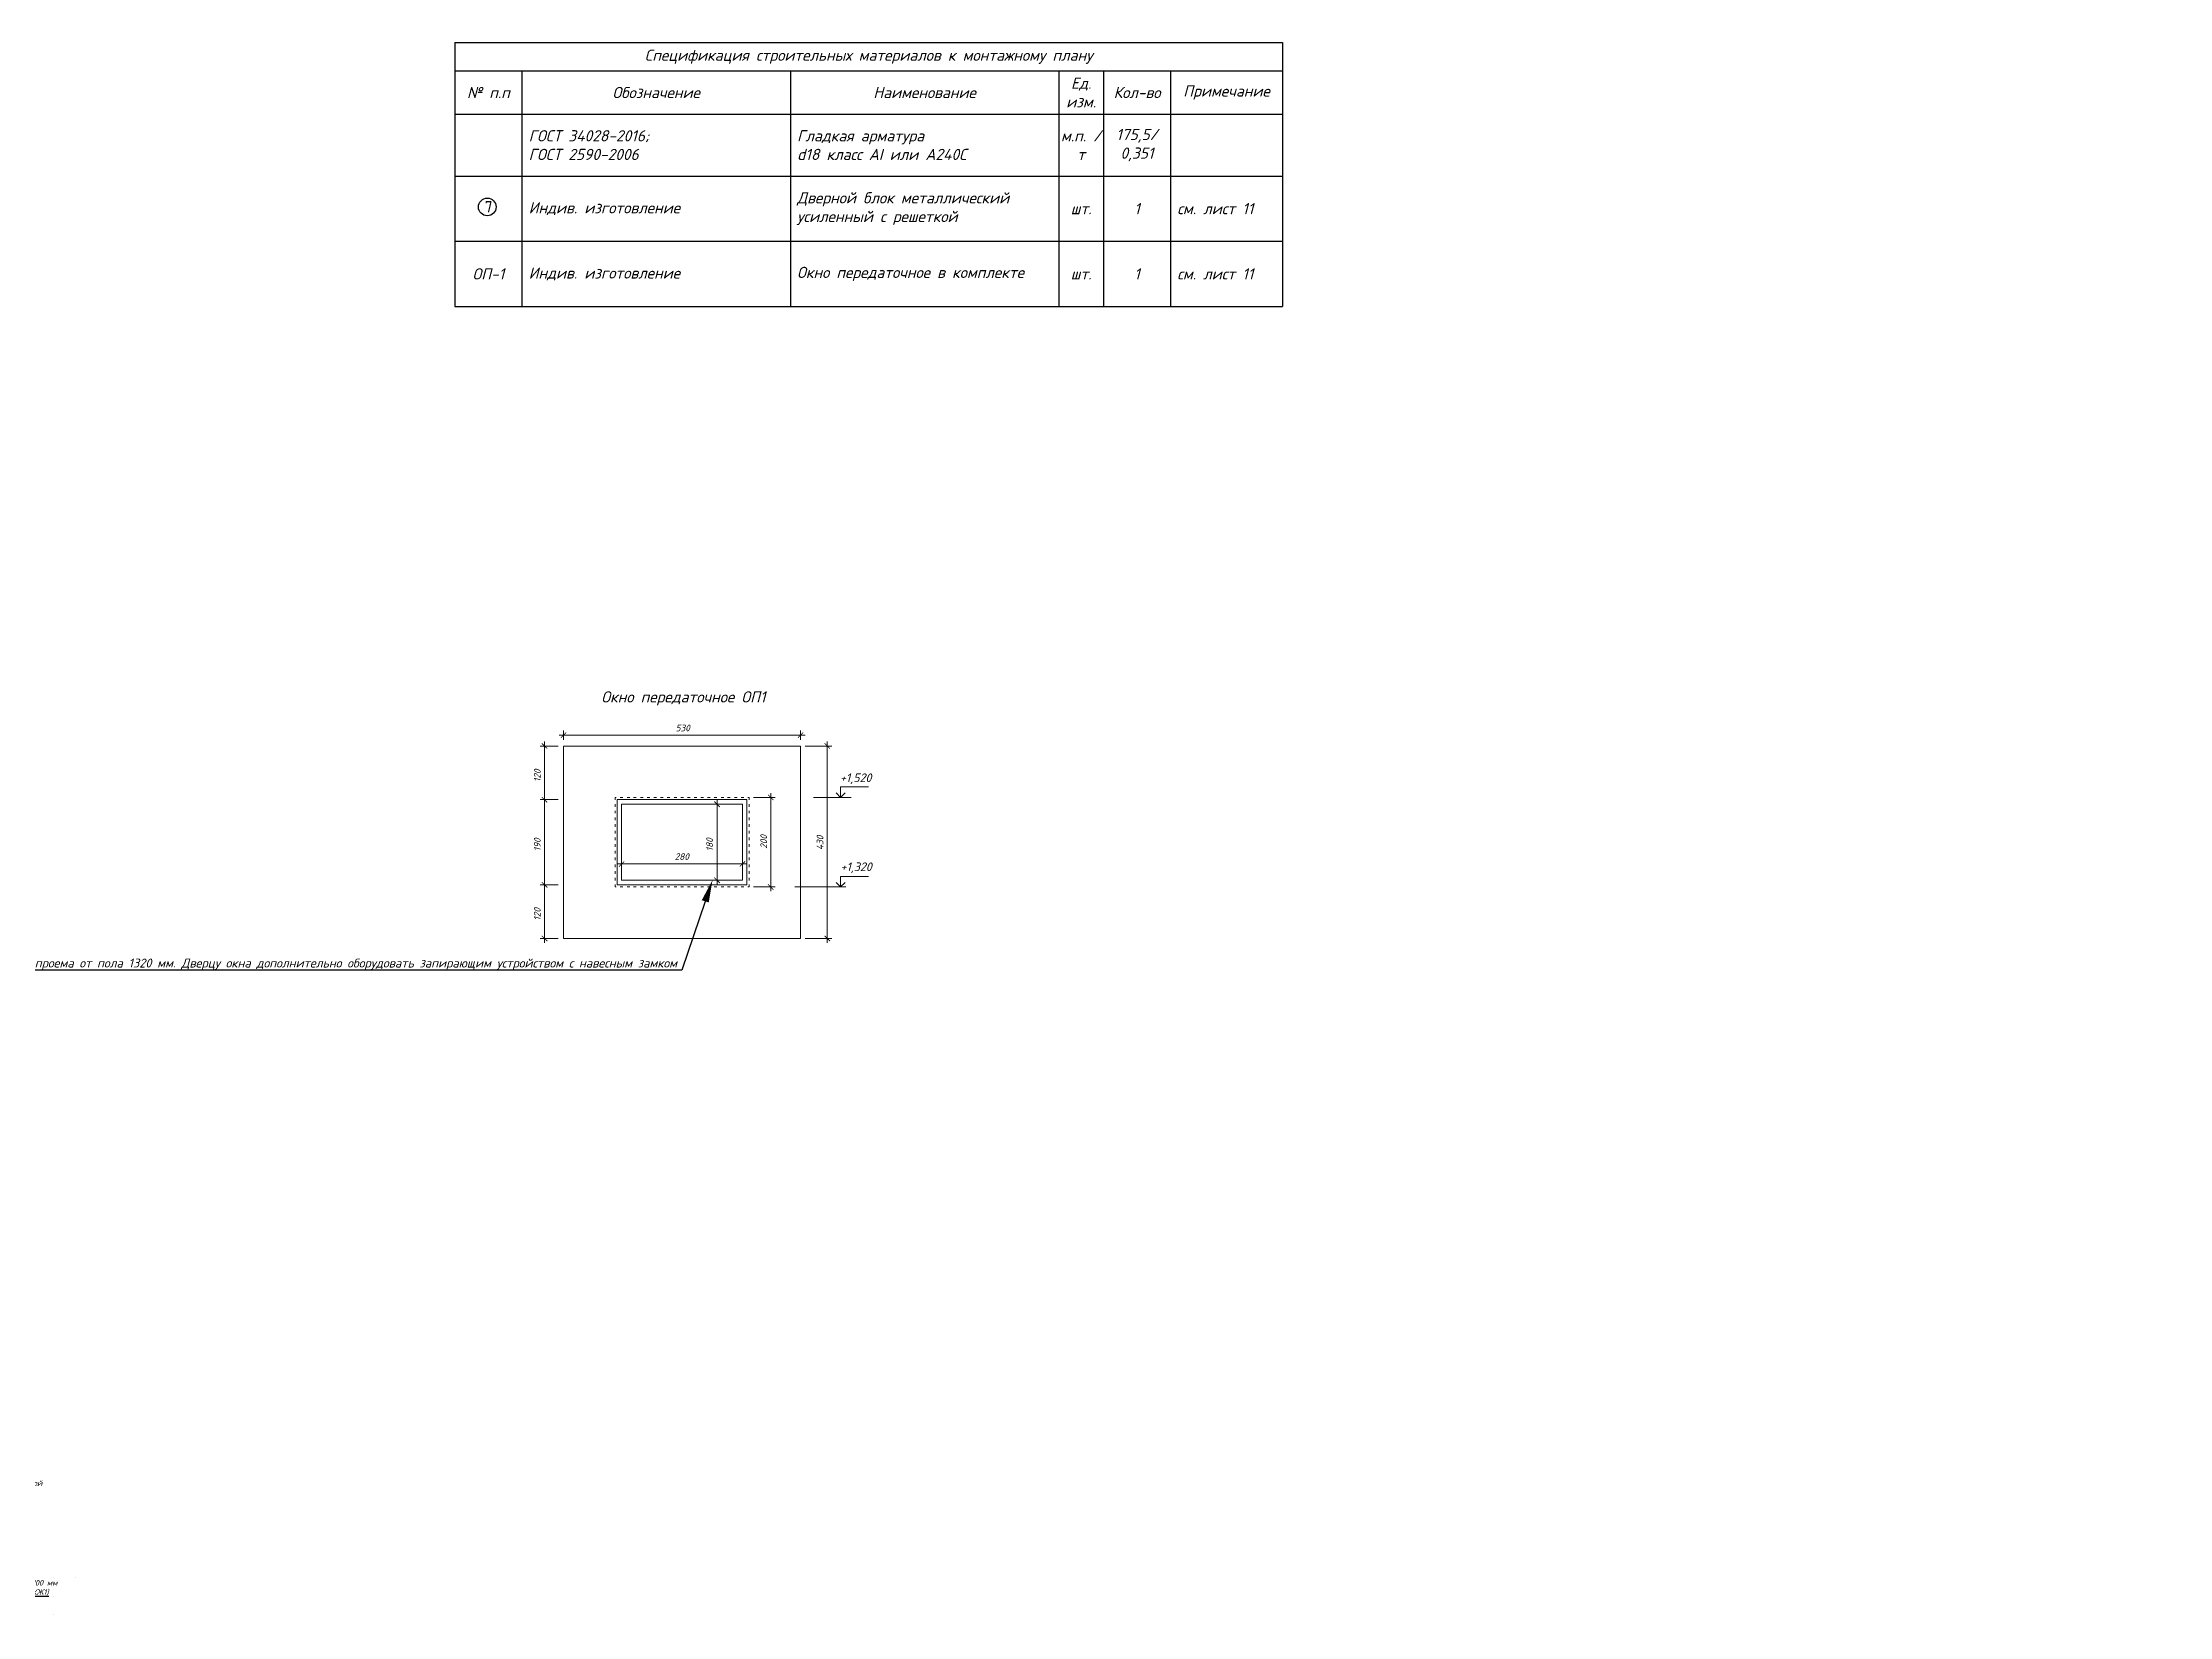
# Model space of a CAD drawing. Header units: millimetres. Extents: x -583753 to 268996, y -33236 to 11427.
# Drawn here: x 10375 to 57922, y -23751 to 11427 of the extents above; entities that cross this region are included whole.
import ezdxf
from ezdxf import colors
from ezdxf.entities.mleader import LeaderData, LeaderLine
from ezdxf.math import Vec2, Vec3

# ---------------------------------------------------------------- set-up
doc = ezdxf.new("R2010")
doc.units = ezdxf.units.MM
for name, color, linetype in [('PDF _PDF _$AUDIT_BAD_LAYER1', 7, 'Continuous'), ('PDF _PDF _ОТМЕТКИ', 7, 'Continuous'), ('PDF _PDF _размеры', 7, 'Continuous'), ('PDF _PDF _размеры_0.05', 7, 'Continuous'), ('PDF _Текст', 7, 'Continuous')]:
    doc.layers.add(name, color=color, linetype=linetype)
doc.layers.add('Марки помещений', color=7, linetype='Continuous', lineweight=20)
doc.layers.add('Текстовые примечания', color=7, linetype='Continuous', lineweight=9)
doc.styles.add('GOST Common_2', font='', dxfattribs={"width": 0.9, "height": 250})
doc.styles.add('GOST Common_3', font='', dxfattribs={"width": 0.9, "height": 125})
doc.styles.add('GOST Common_B', font='', dxfattribs={"width": 0.9, "height": 125})
doc.styles.add('PDF ISOCPEUR', font='isocpeur.ttf')
doc.styles.add('PDF ISOCPEUR Italic', font='isocpeui.ttf')
doc.styles.get('GOST Common_2').set_extended_font_data('GOST Common')
doc.styles.get('GOST Common_3').set_extended_font_data('GOST Common')
doc.styles.get('GOST Common_B').set_extended_font_data('GOST Common', bold=True)

# ---------------------------------------------------------------- blocks, each defined once
blk = doc.blocks.new('*T158')
at = {"color": 0, "linetype": 'ByBlock', "lineweight": -2, "transparency": 16777216}
for p, q in [((0, 0), (18500, 0)), ((0, 0), (0, -5900)), ((18500, 0), (18500, -5900)), ((0, -633), (18500, -633)), ((1500, -633), (1500, -5900)), ((7500, -633), (7500, -5900)), ((13500, -633), (13500, -5900)), ((14500, -633), (14500, -5900)), ((16000, -633), (16000, -5900)), ((0, -1600), (18500, -1600)), ((0, -2984), (18500, -2984)), ((0, -4442), (18500, -4442)), ((0, -5900), (18500, -5900))]:
    blk.add_line(p, q, dxfattribs=at)
at = {"color": 0, "transparency": 16777216, "char_height": 250, "style": 'PDF ISOCPEUR Italic'}
for s, insert, width, attachment_point in [('Спецификация строительных материалов к монтажному плану', (9250, -317), 18200, 5), ('Ед. изм.', (14000, -1117), 700, 5), ('№ п.п', (750, -1117), 1200, 5), ('Обозначение', (4500, -1117), 5700, 5), ('Наименование', (10500, -1117), 5700, 5), ('Кол-во', (15250, -1117), 1200, 5), ('Примечание', (17250, -1117), 2200, 5), ('{\\C256;ГОСТ 34028-2016; \\PГОСТ 2590-2006}', (1650, -2292), 5700, 4), ('{\\C256;Гладкая арматура \\Pd18 класс АI или А240С}', (7650, -2292), 5700, 4), ('м.п. / т', (14000, -2292), 900, 5), ('175,5/ 0,351', (15250, -2292), 1200, 5), ('Индив. изготовление', (1650, -3713), 5700, 4), ('Дверной блок металлический усиленный с решеткой ', (7650, -3713), 5700, 4), ('шт.', (14000, -3713), 700, 5), ('1', (15250, -3713), 1200, 5), ('{\\C256;см. лист 11}', (16150, -3713), 2200, 4), ('Индив. изготовление', (1650, -5171), 5700, 4), ('Окно передаточное в комплекте', (7650, -5171), 5700, 4), ('шт.', (14000, -5171), 700, 5), ('1', (15250, -5171), 1200, 5), ('см. лист 11', (16150, -5171), 2200, 4)]:
    blk.add_mtext(s, dxfattribs=dict(at, insert=insert, width=width, attachment_point=attachment_point))
at = {"color": 0, "transparency": 16777216, "insert": (750, -5171), "char_height": 250, "width": 1200, "attachment_point": 5}
blk.add_mtext('{\\fISOCPEUR|b0|i1|c204|p34;ОП-1}', dxfattribs=at)
blk = doc.blocks.new('_Origin')
at = {"color": 0, "linetype": 'ByBlock', "lineweight": -2}
blk.add_line((0, 0), (-1, 0), dxfattribs=at)
blk.add_circle((0, 0), 0.5, dxfattribs=at)
blk = doc.blocks.new('_Closed')
at = {"color": 0, "linetype": 'ByBlock', "lineweight": -2}
for p, q in [((-1, 0.17), (0, 0)), ((-1, 0.17), (-1, -0.17)), ((0, 0), (-1, -0.17)), ((0, 0), (-1, 0))]:
    blk.add_line(p, q, dxfattribs=at)

msp = doc.modelspace()

# ---------------------------------------------------------------- linework, layer by layer
msp.add_circle((20316.5527, 7752.1786), 197.0913)
msp.add_circle((20316.5527, 7752.1786), 197.0913)
at = {"layer": 'PDF _PDF _$AUDIT_BAD_LAYER1', "transparency": 33554559}
for points in [[(21663.7313, -4348.1887), (21527.5651, -4241.8088), (21540.3307, -4229.0433)], [(21650.9657, -4360.9542), (21663.7313, -4348.1887), (21527.5651, -4241.8088)], [(22074.3573, -3986.4973), (21967.9775, -4118.4083), (21955.212, -4105.6427)], [(22087.1229, -3999.2629), (22074.3573, -3986.4973), (21967.9775, -4118.4083)], [(27257.1817, -4105.6427), (27267.8197, -4118.4083), (27374.1995, -3986.4973)], [(27267.8197, -4118.4083), (27374.1995, -3986.4973), (27386.9651, -3999.2629)], [(27984.8197, -4348.1887), (27852.9087, -4241.8088), (27865.6743, -4229.0433)], [(27972.0541, -4360.9542), (27984.8197, -4348.1887), (27852.9087, -4241.8088)], [(21663.7313, -5550.2805), (21527.5651, -5443.9007), (21540.3307, -5431.1351)], [(21540.3307, -5431.1351), (21527.5651, -5443.9007), (21663.7313, -5550.2805)], [(21650.9657, -5563.0461), (21663.7313, -5550.2805), (21527.5651, -5443.9007)], [(21527.5651, -5443.9007), (21663.7313, -5550.2805), (21650.9657, -5563.0461)], [(25521.0632, -5652.4051), (25384.8971, -5541.7701), (25397.6626, -5529.0046)], [(25508.2977, -5665.1707), (25521.0632, -5652.4051), (25384.8971, -5541.7701)], [(26718.8999, -5499.2182), (26586.9889, -5392.8384), (26599.7545, -5382.2004)], [(26706.1343, -5511.9838), (26718.8999, -5499.2182), (26586.9889, -5392.8384)], [(23374.3186, -6867.2626), (23267.9388, -6999.1736), (23255.1733, -6986.408)], [(23387.0842, -6880.0282), (23374.3186, -6867.2626), (23267.9388, -6999.1736)], [(25952.9653, -6986.408), (25965.7308, -6999.1736), (26074.2382, -6867.2626)], [(25965.7308, -6999.1736), (26074.2382, -6867.2626), (26087.0038, -6880.0282)], [(21663.7313, -7450.224), (21527.5651, -7341.7165), (21540.3307, -7328.951)], [(21540.3307, -7328.951), (21527.5651, -7341.7165), (21663.7313, -7450.224)], [(21650.9657, -7462.9895), (21663.7313, -7450.224), (21527.5651, -7341.7165)], [(21527.5651, -7341.7165), (21663.7313, -7450.224), (21650.9657, -7462.9895)], [(25397.6626, -7231.0815), (25384.8971, -7243.8471), (25521.0632, -7350.2269)], [(25384.8971, -7243.8471), (25521.0632, -7350.2269), (25508.2977, -7362.9925)], [(26599.7545, -7380.0133), (26586.9889, -7392.7789), (26718.8999, -7501.2863)], [(26586.9889, -7392.7789), (26718.8999, -7501.2863), (26706.1343, -7514.0518)], [(21540.3307, -8531.0428), (21527.5651, -8543.8084), (21663.7313, -8650.1882)], [(21527.5651, -8543.8084), (21663.7313, -8650.1882), (21650.9657, -8662.9538)], [(27865.6743, -8531.0428), (27852.9087, -8543.8084), (27984.8197, -8650.1882)], [(27852.9087, -8543.8084), (27984.8197, -8650.1882), (27972.0541, -8662.9538)]]:
    msp.add_solid(points, dxfattribs=at)
at = {"layer": 'PDF _PDF _ОТМЕТКИ', "lineweight": 0}
for points in [[(27610.3627, -5443.9007), (28448.6356, -5443.9007)], [(27999.7128, -5443.9007), (28335.873, -5443.9007)], [(27195.4815, -7445.9688), (28335.873, -7445.9688)]]:
    msp.add_lwpolyline(points, dxfattribs=at)
at = {"layer": 'PDF _PDF _размеры', "lineweight": 0}
for points in [[(28316.7247, -5346.0313), (28216.7276, -5443.9007), (28114.603, -5346.0313), (28216.7276, -5443.9007), (28216.7276, -5209.8651), (28835.8581, -5209.8651)], [(28316.7247, -7348.0993), (28216.7276, -7445.9688), (28114.603, -7348.0993), (28216.7276, -7445.9688), (28216.7276, -7209.8056), (28835.8581, -7209.8056)]]:
    msp.add_lwpolyline(points, dxfattribs=at)
at = {"layer": 'PDF _PDF _размеры_0.05', "lineweight": 0}
for points in [[(21595.6482, -5597.0876), (21595.6482, -4195.0017)], [(21923.298, -4050.3252), (27421.0067, -4050.3252)], [(22019.0398, -4160.9602), (22019.0398, -3952.4558)], [(27318.882, -4160.9602), (27318.882, -3952.4558)], [(27916.7366, -8694.8677), (27916.7366, -4195.0017)], [(21897.7669, -4297.1263), (21497.7788, -4297.1263)], [(27421.0067, -4297.1263), (28018.8612, -4297.1263)], [(21497.7788, -5494.963), (21897.7669, -5494.963), (21497.7788, -5494.963)], [(21595.6482, -7497.0311), (21595.6482, -5397.0936)], [(23172.197, -5499.2182), (23172.197, -5443.9007), (23199.8557, -5443.9007)], [(23172.197, -5652.4051), (23172.197, -5592.8324)], [(23289.2148, -5443.9007), (23348.7875, -5443.9007)], [(23442.4017, -5443.9007), (23501.9744, -5443.9007)], [(23589.2059, -5443.9007), (23648.7786, -5443.9007)], [(23742.3928, -5443.9007), (23801.9655, -5443.9007)], [(23891.3245, -5443.9007), (23950.8972, -5443.9007)], [(24038.1287, -5443.9007), (24101.9565, -5443.9007)], [(24191.3156, -5443.9007), (24250.8883, -5443.9007)], [(24340.2473, -5443.9007), (24399.82, -5443.9007)], [(24491.3067, -5443.9007), (24550.8794, -5443.9007)], [(24640.2384, -5443.9007), (24699.8111, -5443.9007)], [(24793.4253, -5443.9007), (24850.8704, -5443.9007)], [(24940.2295, -5443.9007), (24999.8022, -5443.9007)], [(25089.1612, -5443.9007), (25152.9891, -5443.9007)], [(25240.2205, -5443.9007), (25299.7932, -5443.9007)], [(25918.9237, -5597.0876), (25350.8555, -5597.0876)], [(25389.1523, -5443.9007), (25448.725, -5443.9007)], [(25452.9802, -5494.963), (25452.9802, -7397.034)], [(25542.3392, -5443.9007), (25601.9119, -5443.9007)], [(25689.1433, -5443.9007), (25748.716, -5443.9007)], [(25842.3303, -5443.9007), (25901.903, -5443.9007)], [(25991.262, -5443.9007), (26048.7071, -5443.9007)], [(26138.0661, -5443.9007), (26172.1077, -5443.9007), (26172.1077, -5499.2182)], [(26172.1077, -5592.8324), (26172.1077, -5652.4051)], [(26269.9771, -5443.9007), (26752.9414, -5443.9007)], [(26655.072, -5348.1589), (26655.072, -7543.8382)], [(23172.197, -5799.2093), (23172.197, -5741.7642)], [(23172.197, -5952.3962), (23172.197, -5892.8235)], [(23172.197, -6101.3279), (23172.197, -6041.7552)], [(26172.1077, -5741.7642), (26172.1077, -5799.2093)], [(26172.1077, -5892.8235), (26172.1077, -5952.3962)], [(26172.1077, -6041.7552), (26172.1077, -6101.3279)], [(23172.197, -6252.3873), (23172.197, -6190.687)], [(23172.197, -6401.319), (23172.197, -6341.7463)], [(23172.197, -6550.2507), (23172.197, -6490.6781)], [(23172.197, -6701.3101), (23172.197, -6641.7374)], [(26172.1077, -6190.687), (26172.1077, -6252.3873)], [(26172.1077, -6341.7463), (26172.1077, -6401.319)], [(26172.1077, -6490.6781), (26172.1077, -6550.2507)], [(26172.1077, -6641.7374), (26172.1077, -6701.3101)], [(23172.197, -6850.2418), (23172.197, -6790.6691)], [(23172.197, -7003.4287), (23172.197, -6943.856)], [(23172.197, -7150.2329), (23172.197, -7090.6602)], [(23221.1317, -6931.0905), (26121.0454, -6931.0905)], [(23319.0011, -7197.04), (23319.0011, -6833.221)], [(26021.0483, -7197.04), (26021.0483, -6833.221)], [(26172.1077, -6790.6691), (26172.1077, -6850.2418)], [(26172.1077, -6943.856), (26172.1077, -7003.4287)], [(26172.1077, -7090.6602), (26172.1077, -7150.2329)], [(21497.7788, -7397.034), (21897.7669, -7397.034), (21497.7788, -7397.034)], [(21595.6482, -7294.9094), (21595.6482, -8694.8677)], [(23172.197, -7303.4198), (23172.197, -7239.5919)], [(23199.8557, -7445.9688), (23172.197, -7445.9688), (23172.197, -7392.7789)], [(23348.7875, -7445.9688), (23289.2148, -7445.9688)], [(23501.9744, -7445.9688), (23442.4017, -7445.9688)], [(23648.7786, -7445.9688), (23589.2059, -7445.9688)], [(23801.9655, -7445.9688), (23742.3928, -7445.9688)], [(23950.8972, -7445.9688), (23891.3245, -7445.9688)], [(24101.9565, -7445.9688), (24038.1287, -7445.9688)], [(24250.8883, -7445.9688), (24191.3156, -7445.9688)], [(24399.82, -7445.9688), (24340.2473, -7445.9688)], [(24550.8794, -7445.9688), (24491.3067, -7445.9688)], [(24699.8111, -7445.9688), (24640.2384, -7445.9688)], [(24850.8704, -7445.9688), (24793.4253, -7445.9688)], [(24999.8022, -7445.9688), (24940.2295, -7445.9688)], [(25152.9891, -7445.9688), (25089.1612, -7445.9688)], [(25299.7932, -7445.9688), (25240.2205, -7445.9688)], [(25918.9237, -7294.9094), (25350.8555, -7294.9094)], [(25448.725, -7445.9688), (25389.1523, -7445.9688)], [(25601.9119, -7445.9688), (25542.3392, -7445.9688)], [(25748.716, -7445.9688), (25689.1433, -7445.9688)], [(25901.903, -7445.9688), (25842.3303, -7445.9688)], [(26048.7071, -7445.9688), (25991.262, -7445.9688)], [(26172.1077, -7392.7789), (26172.1077, -7445.9688), (26138.0661, -7445.9688)], [(26172.1077, -7239.5919), (26172.1077, -7303.4198)], [(26269.9771, -7445.9688), (26752.9414, -7445.9688)], [(21897.7669, -8599.1259), (21497.7788, -8599.1259)], [(27421.0067, -8599.1259), (28018.8612, -8599.1259)]]:
    msp.add_lwpolyline(points, dxfattribs=at)
for points in [[(27318.882, -4297.1263), (27318.882, -8599.1259), (22019.0398, -8599.1259), (22019.0398, -4297.1263)], [(26121.0454, -5494.963), (26121.0454, -7397.034), (23221.1317, -7397.034), (23221.1317, -5494.963)], [(26021.0483, -5597.0876), (26021.0483, -7294.9094), (23319.0011, -7294.9094), (23319.0011, -5597.0876)]]:
    msp.add_lwpolyline(points, close=True, dxfattribs=at)

# ---------------------------------------------------------------- block references
msp.add_blockref('*T158', (19592, 11427))

# ---------------------------------------------------------------- texts
at = {"layer": 'PDF _Текст', "attachment_point": 4, "style": 'PDF ISOCPEUR Italic'}
for s, insert, char_height in [('Окно передаточное ОП1', (22865.5401, -3231.7125), 250), ('530', (24527.7106, -3892.9004), 150.00327), ('+1,520', (28202.2187, -5028.2257), 194.11303), ('{\\C1;280}', (24506.4336, -6767.3998), 150.00327), ('+1,320', (28214.9842, -7017.6093), 194.11303)]:
    msp.add_mtext(s, dxfattribs=dict(at, insert=insert, char_height=char_height))
at = {"layer": 'PDF _Текст', "char_height": 150.00327, "attachment_point": 4, "rotation": 90, "style": 'PDF ISOCPEUR Italic'}
for s, insert in [('120', (21434.5354, -5098.82)), ('190', (21434.5354, -6647.7733)), ('{\\C1;180}', (25287.7689, -6647.7733)), ('200', (26496.2931, -6592.4531)), ('430', (27755.8807, -6620.1135)), ('120', (21434.5354, -8196.7261))]:
    msp.add_mtext(s, dxfattribs=dict(at, insert=insert))
at = {"layer": 'Марки помещений', "lineweight": 9, "insert": (20260.3492, 7881.9505), "char_height": 250, "width": 223.670812, "attachment_point": 1, "style": 'PDF ISOCPEUR'}
msp.add_mtext('7', dxfattribs=at)
at = {"layer": 'Текстовые примечания', "color": 1, "true_color": 0xff0000, "char_height": 250, "attachment_point": 1, "style": 'GOST Common_2'}
for insert, width in [((10995.1684, 4766.2899), 93.797438), ((12947.7934, 5189.6233), 93.797437), ((13864.5747, 5189.6233), 93.797437)]:
    msp.add_mtext('\\fGOST Common|b0|i0|c204|p34|;\\W.9; ', dxfattribs=dict(at, insert=insert, width=width))
at = {"layer": 'Текстовые примечания', "char_height": 125, "attachment_point": 1}
for s, insert, width, style in [('\\fGOST Common|b1|i0|c204|p34|;\\W.9; ', (51424.6081, 3573.3086), 50.506313, 'GOST Common_B'), ('\\fGOST Common|b0|i0|c204|p34|;\\W.9; ', (51190.7754, 3170.3457), 46.898719, 'GOST Common_3'), ('\\fGOST Common|b0|i0|c204|p34|;\\W.9; ', (51384.252, 3170.3457), 46.898719, 'GOST Common_3'), ('\\fGOST Common|b0|i0|c204|p34|;\\W.9; ', (52336.752, 3170.3457), 46.898719, 'GOST Common_3'), ('\\fGOST Common|b0|i0|c204|p34|;\\W.9; ', (51190.7754, 2830.3457), 46.898719, 'GOST Common_3'), ('\\fGOST Common|b0|i0|c204|p34|;\\W.9; ', (51309.8379, 2830.3457), 46.898719, 'GOST Common_3'), ('\\fGOST Common|b0|i0|c204|p34|;\\W.9; ', (51652.1426, 2490.3457), 46.898719, 'GOST Common_3'), ('\\fGOST Common|b0|i0|c204|p34|;\\W.9; ', (51845.6192, 2490.3457), 46.898719, 'GOST Common_3'), ('\\fGOST Common|b0|i0|c204|p34|;\\W.9; ', (52232.5723, 2830.3457), 46.898719, 'GOST Common_3'), ('\\fGOST Common|b0|i0|c204|p34|;\\W.9; ', (52426.0489, 2830.3457), 46.898719, 'GOST Common_3'), ('\\fGOST Common|b0|i0|c204|p34|;\\W.9; ', (52881.4629, 2490.3457), 46.898719, 'GOST Common_3'), ('\\fGOST Common|b0|i0|c204|p34|;\\W.9; ', (51652.1426, 2150.3457), 46.898719, 'GOST Common_3'), ('\\fGOST Common|b0|i0|c204|p34|;\\W.9; ', (51845.6192, 2150.3457), 46.898719, 'GOST Common_3'), ('\\fGOST Common|b0|i0|c204|p34|;\\W.9; ', (52455.8145, 2150.3457), 46.898719, 'GOST Common_3'), ('\\fGOST Common|b0|i0|c204|p34|;\\W.9; ', (51509.2676, 1810.3457), 46.898719, 'GOST Common_3'), ('\\fGOST Common|b0|i0|c204|p34|;\\W.9; ', (51509.2676, 1470.3457), 46.898719, 'GOST Common_3'), ('\\fGOST Common|b0|i0|c204|p34|;\\W.9; ', (51809.9004, 1810.3457), 46.898719, 'GOST Common_3'), ('\\fGOST Common|b0|i0|c204|p34|;\\W.9; ', (51809.9004, 1470.3457), 46.898719, 'GOST Common_3'), ('\\fGOST Common|b0|i0|c204|p34|;\\W.9; ', (52009.3301, 1810.3457), 46.898719, 'GOST Common_3'), ('\\fGOST Common|b0|i0|c204|p34|;\\W.9; ', (52009.3301, 1470.3457), 46.898719, 'GOST Common_3'), ('\\fGOST Common|b0|i0|c204|p34|;\\W.9; ', (52616.5489, 1470.3457), 46.898719, 'GOST Common_3'), ('\\fGOST Common|b0|i0|c204|p34|;\\W.9; ', (52723.7051, 1470.3457), 46.898719, 'GOST Common_3'), ('\\fGOST Common|b0|i0|c204|p34|;\\W.9; ', (53658.3458, 1470.3457), 46.898719, 'GOST Common_3'), ('\\fGOST Common|b0|i0|c204|p34|;\\W.9; ', (50997.2989, 1120.3457), 46.898719, 'GOST Common_3'), ('\\fGOST Common|b0|i0|c204|p34|;\\W.9; ', (51625.3536, 1120.3457), 46.898719, 'GOST Common_3'), ('\\fGOST Common|b0|i0|c204|p34|;\\W.9; ', (52417.1192, 1120.3457), 46.898719, 'GOST Common_3'), ('\\fGOST Common|b0|i0|c204|p34|;\\W.9; ', (51440.8067, 780.3457), 46.898719, 'GOST Common_3'), ('\\fGOST Common|b0|i0|c204|p34|;\\W.9; ', (51601.5411, 450.3457), 46.898719, 'GOST Common_3'), ('\\fGOST Common|b0|i0|c204|p34|;\\W.9; ', (51670.002, 110.3457), 46.898719, 'GOST Common_3'), ('\\fGOST Common|b0|i0|c204|p34|;\\W.9; ', (52140.2989, 450.3457), 46.898719, 'GOST Common_3'), ('\\fGOST Common|b0|i0|c204|p34|;\\W.9; ', (52199.8301, 110.3457), 46.898719, 'GOST Common_3'), ('\\fGOST Common|b0|i0|c204|p34|;\\W.9; ', (52911.2286, 110.3457), 46.898719, 'GOST Common_3'), ('\\fGOST Common|b0|i0|c204|p34|;\\W.9; ', (51601.5411, -199.6543), 46.898719, 'GOST Common_3'), ('\\fGOST Common|b0|i0|c204|p34|;\\W.9; ', (51601.5411, -539.6543), 46.898719, 'GOST Common_3'), ('\\fGOST Common|b0|i0|c204|p34|;\\W.9; ', (52393.3067, -539.6543), 46.898719, 'GOST Common_3')]:
    msp.add_mtext(s, dxfattribs=dict(at, insert=insert, width=width, style=style))

# ---------------------------------------------------------------- leaders
at = {"lineweight": 5}
ml = msp.add_multileader_mtext('Standard', dxfattribs=at)
ml.set_content('Рама окна передаточного из стального профиля толщ. не менее 5 мм с шириной полок не менее 120 мм. Размер проема не должен превышать 290х190 мм в габаритах. Высота низа проема от пола 1320 мм. Дверцу окна дополнительно оборудовать запирающим устройством с навесным замком', color=256, style='PDF ISOCPEUR Italic')
ml.set_leader_properties()
ml.build(insert=Vec2(0, 0))
ml.multileader.update_dxf_attribs({"text_left_attachment_type": 7, "text_right_attachment_type": 6, "dogleg_length": 1, "arrow_head_size": 500, "scale": 100})
ctx = ml.context
ctx.base_point, ctx.scale, ctx.char_height, ctx.arrow_head_size, ctx.landing_gap_size, ctx.plane_origin = Vec3(18568.0467, -9306.9334), 100, 200, 500, 9, Vec3(25350.8555, -7294.9094)
ctx.left_attachment, ctx.right_attachment, ctx.text_align_type = 7, 6, 2
notes = []
notes.append((ctx, [(1, (1, 1, 0), (24667.8649, -9306.9334), (-1, 0), 100, [(0, [(25350.8555, -7294.9094)], 0, [])])]))
ctx.mtext.insert, ctx.mtext.width, ctx.mtext.defined_height, ctx.mtext.alignment, ctx.mtext.flow_direction = Vec3(24558.8649, -9046.9334), 6083.116699, 3877.7581, 3, 5
ml = msp.add_multileader_mtext('Standard', dxfattribs=at)
ml.set_content('Отверстие для естественной \\Pвентиляции', color=256, style='PDF ISOCPEUR Italic')
ml.set_leader_properties()
ml.set_arrow_properties(name='CLOSED')
ml.build(insert=Vec2(0, 0))
ml.multileader.update_dxf_attribs({"text_left_attachment_type": 5, "text_right_attachment_type": 5, "dogleg_length": 1, "arrow_head_size": 100, "scale": 50})
ctx = ml.context
ctx.base_point, ctx.scale, ctx.char_height, ctx.arrow_head_size, ctx.landing_gap_size, ctx.plane_origin = Vec3(7986.6396, -21068.0588), 50, 125, 100, 0, Vec3(7260, -21323.3221)
ctx.left_attachment, ctx.right_attachment = 5, 5
notes.append((ctx, [(0, (1, 1, 0), (7904.1396, -21068.0588), (1, 0), 82.5, [(0, [(7260, -21323.3221)], 0, [])])]))
ctx.mtext.insert, ctx.mtext.width, ctx.mtext.defined_height, ctx.mtext.flow_direction = Vec3(7986.6396, -20709.7255), 5217.5, 994.8333, 5
ml = msp.add_multileader_mtext('Standard', dxfattribs=at)
ml.set_content('{\\LСэндвич-панель 150 мм^I^I^I          \\P}Монолитная ж/б стена 200 мм \\P{\\L(см. ПП2020РД-1.2-61.17-КЖ1)^I^I\\P}см. "Ведомость отделки \\P{\\Lпомещений 2 этажа"^I^I^I}', color=256, style='PDF ISOCPEUR Italic')
ml.set_leader_properties()
ml.set_arrow_properties(name='ORIGIN')
ml.build(insert=Vec2(0, 0))
ml.multileader.update_dxf_attribs({"text_left_attachment_type": 4, "text_right_attachment_type": 7, "dogleg_length": 1, "arrow_head_size": 50, "scale": 50})
ctx = ml.context
ctx.base_point, ctx.scale, ctx.char_height, ctx.arrow_head_size, ctx.landing_gap_size, ctx.plane_origin = Vec3(8121.5, -23723), 50, 125, 50, 0, Vec3(6910, -23725.851)
ctx.left_attachment, ctx.right_attachment = 4, 7
notes.append((ctx, [(0, (1, 1, 0), (8039, -23723), (1, 0), 82.5, [(0, [(6910, -23725.851)], 0, [])])]))
ctx.mtext.insert, ctx.mtext.width, ctx.mtext.defined_height, ctx.mtext.flow_direction = Vec3(8121.5, -22727.1667), 5217.5, 994.8333, 5
for ctx, leaders in notes:
    for number, flags, end, landing, length, lines in leaders:
        leader = LeaderData()
        leader.index, (leader.has_last_leader_line, leader.has_dogleg_vector, leader.attachment_direction) = number, flags
        leader.last_leader_point, leader.dogleg_vector, leader.dogleg_length = Vec3(end), Vec3(landing), length
        for number, points, colour, breaks in lines:
            line = LeaderLine()
            line.index, line.vertices, line.color, line.breaks = number, Vec3.list(points), colors.encode_raw_color(colour), breaks
            leader.lines.append(line)
        ctx.leaders.append(leader)

doc.saveas('drawing.dxf')
